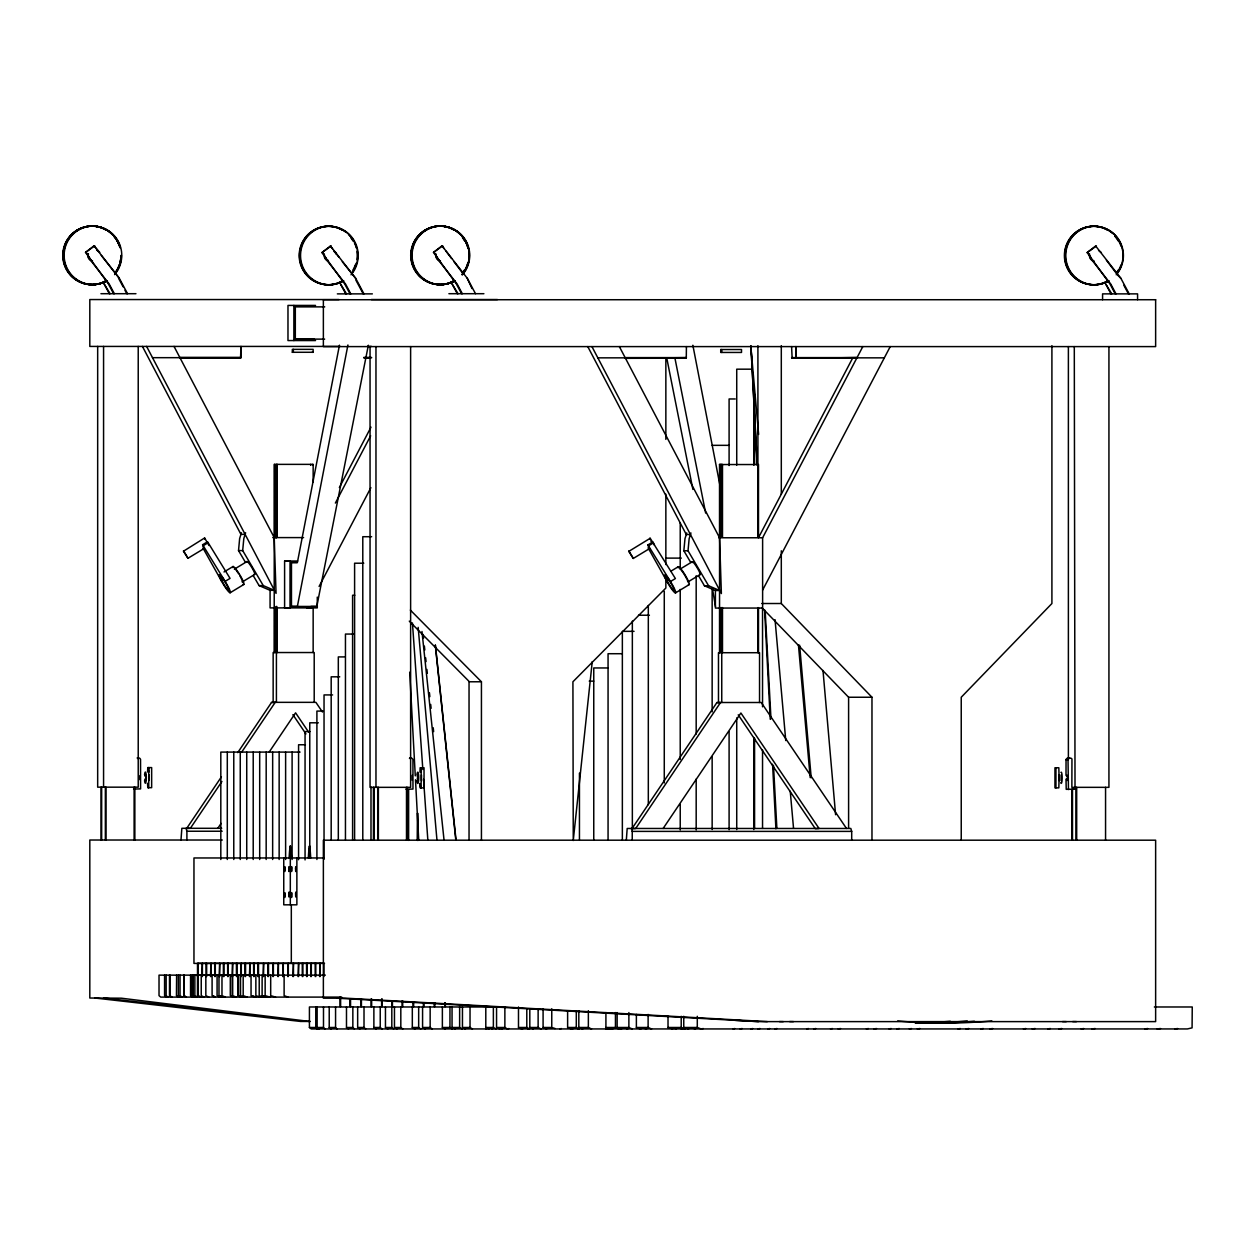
<?xml version="1.0" encoding="UTF-8"?>
<svg xmlns="http://www.w3.org/2000/svg" width="1255" height="1255" viewBox="0 0 1255 1255"><rect width="100%" height="100%" fill="white"/><g stroke="black" fill="none" stroke-linecap="round" stroke-linejoin="round"><path stroke-width="1.5" d="M284.603 561.032L284.603 607.891L290.015 607.906L290.031 561.048L284.603 561.032L297.623 561.032M347.933 344.968L297.372 606.463L291.458 606.447L291.474 562.507L297.294 562.507M313.138 352.279L292.337 352.279L292.337 349.361L313.138 349.361L313.138 352.279L312.15 352.279M293.325 349.361L293.325 352.279L292.337 352.279M721.719 352.451L721.719 349.518M245.384 562.256L238.528 550.584L239.642 538.552L241.446 532.763M253.228 575.59L259.095 585.599L270.076 590.321L274.233 590.321L263.268 585.599L242.686 550.584L243.815 538.552L245.604 532.763M690.705 562.428L683.85 550.757L684.979 538.724L686.767 532.936M698.549 575.763L704.432 585.771L715.397 590.493L719.57 590.493L708.589 585.771L688.022 550.757L689.136 538.724L690.94 532.936M147.572 771.998L147.776 767.589L151.651 767.589L151.651 787.685L147.776 787.685L147.572 783.293L148.263 787.685M148.749 787.685L148.749 767.589M419.97 772.154L420.158 767.762L424.033 767.762L424.033 787.858L420.158 787.858L419.97 783.465L420.66 787.858M421.147 787.858L421.147 767.762M1055.941 787.858L1055.941 767.762M1059.157 774.994L1058.828 787.858L1054.953 787.858L1054.953 767.762L1058.828 767.762L1059.157 780.641M291.489 857.965A32.442 2.588 90 0 0 290.736 848.035L290.313 845.745L290.313 904.824M310.691 857.965A32.442 2.588 -90 0 0 309.938 848.035L309.514 845.745L309.514 857.965M149.094 780.469L149.094 774.821M417.288 777.049C418.401 770.021 418.448 785.599 417.288 778.571M421.476 780.641L421.476 774.994M625.508 357.612L686.422 357.612L625.508 358.318M791.591 357.612L856.679 357.612L792.14 358.193L791.591 346.6M592.25 661.636L573.253 840.521L572.923 681.779L665.856 588.046L665.856 578.273M139.948 779.716L139.948 775.574M144.953 776.17C146.129 771.15 146.129 784.124 144.953 779.104M1066.577 776.343C1067.974 771.323 1067.425 785.457 1066.53 778.571M290.078 846.56L289.889 848.035A32.442 2.588 -90 0 0 289.136 857.965M309.279 846.56L309.091 848.035A32.442 2.588 90 0 0 308.338 857.965M152.498 357.675L240.96 357.675L240.96 346.427L240.552 358.02L180.171 358.146M291.458 606.447L316.793 606.463L368.343 345.251M1066.013 775.402L1066.044 759.573A2.29 2.259 -90 0 1 1069.495 758.459M1068.444 789.536L1068.021 759.573A2.29 2.259 -90 0 1 1071.958 758.961L1071.864 787.34L1108.934 787.34L1108.934 346.6M339.446 345.203L297.372 562.522L291.474 562.507M412.236 780.343L412.236 775.276M1073.323 788.72L1072.272 789.536M339.352 487.552L370.994 427.155M335.367 503.082L370.649 435.783M319.099 586.446L370.884 487.662M758.444 537.768L852.506 358.318M715.397 590.493L715.397 608.063L762.616 608.063L762.616 537.768L862.812 346.6M762.616 590.085L890.234 346.6M221.413 776.845L186.603 828.52L190.368 828.3L221.915 781.473M237.728 752.624L271.457 702.565L274.971 702.345M241.493 752.404L275.221 702.345M217.805 828.3L221.084 823.421M269.292 751.87L295.584 712.84L308.605 732.089M720.543 702.502L635.705 828.473L631.94 828.692L716.778 702.737L720.292 702.502M663.126 828.473L740.905 713.013L819.06 828.473L815.311 828.692L738.222 714.832M209.036 545.517L204.612 537.971L183.45 551.227L187.968 558.271L204.079 548.529L202.604 544.748L207.561 541.752L230.057 578.382L225.1 581.379A10.511 1.522 58.8 0 0 219.468 574.712A10.511 1.522 58.8 0 0 221.711 581.41A10.511 1.522 58.8 0 0 230.089 592.784L243.737 584.532M204.612 537.971L204.738 539.085M187.968 558.271L183.528 550.725M689.058 584.705L675.425 592.956A10.511 1.522 58.8 0 1 667.033 581.583A10.511 1.522 58.8 0 1 664.805 574.884A10.511 1.522 58.8 0 1 670.421 581.551L675.394 578.555L650.2 538.269L628.786 551.4L633.289 558.444L649.415 548.686L647.925 544.921L652.898 541.925L654.451 545.188M649.933 538.144L650.059 539.258M633.289 558.444L628.849 550.898M486.83 1028.52L485.905 1028.943M502.769 1028.52L501.78 1028.943M1061.102 774.978L1061.102 780.641M113.609 293.701L108.354 283.85L85.528 252.428L94.015 245.807L119.288 278.249L127.539 293.701M85.528 252.428L94.752 245.807M350.035 293.874L344.78 284.007L321.955 252.584L330.442 245.98L355.714 278.406L363.966 293.874M321.955 252.584L331.179 245.98M461.573 293.701L456.318 283.85L433.493 252.428L441.98 245.807L467.252 278.249L475.504 293.701M433.493 252.428L442.717 245.807M1115.256 293.874L1110 284.007L1087.175 252.584L1095.662 245.98L1120.935 278.406L1129.186 293.874M1087.175 252.584L1096.399 245.98M523.053 1028.52L522.017 1028.943M555.118 1028.52L551.761 1027.484L551.761 1008.832M573.253 1028.52L572.092 1028.943M493.042 1028.52L491.772 1028.943M609.977 1028.943L605.851 1028.943M621.994 1028.52L620.692 1028.943M203.153 545.721L208.11 542.725M224.018 571.966L233.116 566.46M234.622 569.017L247.015 561.518M242.231 581.975L254.639 574.476M648.474 545.894L653.447 542.897M670.86 571.213L678.437 566.633M679.943 569.19L692.352 561.691M689.12 581.222L699.961 574.649M508.981 1028.52L507.648 1028.943M640.85 1028.52L639.501 1028.943M529.265 1028.52L527.884 1028.943M561.314 1028.52L559.856 1028.943M676.774 1028.52L675.3 1028.943M695.866 1028.52L694.376 1028.943M579.465 1028.52L577.959 1028.943M734.74 1028.52L733.14 1028.943M613.334 1028.52L611.703 1028.943M628.206 1028.52L626.559 1028.943M752.639 1028.52L750.976 1028.943M647.062 1028.52L645.352 1028.943M769.613 1028.52L767.903 1028.943M808.424 1028.52L806.636 1028.943M682.971 1028.52L681.167 1028.943M240.552 358.02L180.014 358.146M685.873 358.193L625.351 358.318M832.379 1028.52L830.512 1028.943M703.271 1028.52L701.372 1028.943M868.35 1028.52L866.405 1028.943M742.144 1028.52L740.121 1028.943M891.176 1028.52L889.152 1028.943M911.428 1028.52L909.373 1028.943M760.044 1028.52L757.957 1028.943M777.018 1028.52L774.9 1028.943M815.828 1028.52L813.616 1028.943M960.31 1028.52L958.114 1028.943M983.261 1028.52L981.002 1028.943M840.489 1028.52L838.183 1028.943M1025.806 1028.52L1023.452 1028.943M1050.325 1028.52L1047.956 1028.943M876.476 1028.52L874.06 1028.943M899.286 1028.52L896.823 1028.943M1083.692 1028.52L1081.23 1028.943M919.899 1028.52L917.374 1028.943M1147.619 1028.52L1144.999 1028.943M968.797 1028.52L966.115 1028.943M1177.582 1028.52L1174.884 1028.943M992.58 1028.52L989.803 1028.943M1035.14 1028.52L1032.269 1028.943M1061.793 1028.52L1058.781 1028.943M1095.16 1028.52L1092.054 1028.943M1160.514 1028.52L1157.173 1028.943M205.993 963.322L197.506 963.369L197.537 976.547M236.254 963.322L206.04 963.369L206.071 976.547M267.205 963.322L236.426 963.369L236.458 976.547M272.1 963.322L267.895 963.369L267.911 976.547M314.927 963.322L272.79 963.369L272.821 976.547M323.759 963.322L315.178 963.369L315.209 976.547M323.884 857.965L193.96 857.965L193.96 963.416L324.512 963.322M779.512 1021.586L783.277 1021.617M789.662 1021.57L793.442 1021.601M1062.499 1021.586L1066.264 1021.617M1072.649 1021.57L1076.429 1021.601M99.757 252.428L94.015 245.807M336.183 252.584L335.446 252.584A5.851 5.773 -90 0 1 336.026 253.996M1101.404 252.584L1099.756 251.377A5.851 5.773 -90 0 0 1098.549 250.451M114.362 293.701L109.091 283.85L89.027 258.279A5.851 5.773 90 0 1 88.446 253.839M462.311 293.701L457.055 283.85L436.975 258.279A5.851 5.773 -90 0 1 436.395 256.867M350.773 293.874L345.517 284.007L325.437 258.452A5.851 5.773 -90 0 1 324.872 257.04M1115.993 293.874L1110.738 284.007L1090.658 258.452A5.851 5.773 -90 0 1 1090.093 257.04M90.674 259.487L91.129 260.428A5.851 5.773 -90 0 0 92.525 261.009M327.1 259.66L328.292 260.601M438.638 259.487L439.093 260.428A5.851 5.773 -90 0 0 440.489 261.009M1092.321 259.66L1092.776 260.601A5.851 5.773 -90 0 0 1094.172 261.181M101.326 255.455L119.288 278.249M467.252 278.249L472.006 288.54M355.714 278.406L342.333 261.699M1120.935 278.406L1117.907 275.378M100.933 293.701L135.948 293.701M448.898 293.701L483.897 293.701M337.36 293.874L372.359 293.874M339.007 299.553L89.811 299.553L89.811 346.427L340.058 346.427M371.307 299.553L497.482 299.553M315.538 305.42L287.975 305.42L287.975 340.56L315.538 340.56M324.731 306.879L295.317 306.879L295.317 339.101L324.637 339.132M295.317 339.101L314.095 339.101M367.401 346.427L371.433 346.427M179.826 357.44L241.086 357.44M363.762 357.44L371.37 357.44M363.825 357.675L371.684 357.675M364.358 358.02L370.319 358.02M597.835 357.848L686.281 357.848L686.422 346.6M791.732 357.848L884.336 357.848M364.562 358.146L370.429 358.146M752.074 369.174L736.732 369.174L736.732 465.166M735.242 398.964L729.092 398.964L729.092 465.527M712.15 445.337L729.218 445.337M722.002 464.428L719.523 464.428L719.523 537.062M719.523 464.538L758.491 464.538L758.491 537.062M276.665 465.229L274.688 465.229L276.131 467.001L274.688 470.719L276.665 470.719M722.002 465.401L720.009 465.401L721.452 467.174L720.009 470.892L722.002 470.892M276.665 471.676L274.688 471.676L276.131 473.464L274.688 477.182L276.665 477.182M722.002 471.849L720.009 471.849L721.452 473.637L720.009 477.339L722.002 477.339M276.665 478.139L274.688 478.139L276.131 479.928L274.688 483.63L276.665 483.63M722.002 478.312L720.009 478.312L721.452 480.1L720.009 483.803L722.002 483.803M276.665 484.603L274.688 484.603L276.131 486.375L274.688 490.093L276.665 490.093M722.002 484.775L720.009 484.775L721.452 486.548L720.009 490.266L722.002 490.266M276.665 491.066L274.688 491.066L276.131 492.839L274.688 496.556L276.665 496.556M722.002 491.238L720.009 491.238L721.452 493.011L720.009 496.729L722.002 496.729M276.665 497.513L274.688 497.513L276.131 499.302L274.688 503.02L276.665 503.02M722.002 497.686L720.009 497.686L721.452 499.474L720.009 503.177L722.002 503.177M276.665 503.977L274.688 503.977L276.131 505.765L274.688 509.467L276.665 509.467M722.002 504.149L720.009 504.149L721.452 505.922L720.009 509.64L722.002 509.64M276.665 510.44L274.688 510.44L276.131 512.213L274.688 515.931L276.665 515.931M722.002 510.612L720.009 510.612L721.452 512.385L720.009 516.103L722.002 516.103M276.665 516.903L274.688 516.903L276.131 518.676L274.688 522.394L276.665 522.394M722.002 517.06L720.009 517.06L721.452 518.848L720.009 522.566L722.002 522.566M276.665 523.351L274.688 523.351L276.131 525.139L274.688 528.841L276.665 528.841M722.002 523.523L720.009 523.523L721.452 525.312L720.009 529.014L722.002 529.014M276.665 529.814L274.688 529.814L276.131 531.602L274.688 535.305L276.665 535.305M722.002 529.986L720.009 529.986L721.452 531.759L720.009 535.477L722.002 535.477M245.117 534.363L240.944 534.363L142.442 346.427M690.438 534.52L686.281 534.52L587.779 346.6M274.688 464.366L274.688 536.277L276.665 536.277L276.665 464.366M371.637 536.716L362.789 536.716L362.789 839.815M272.743 537.595L303.585 537.595M718.786 537.768L762.616 537.768M238.528 550.584L242.686 550.584M683.85 550.757L688.022 550.757M666.327 558.114L681.34 558.114M363.777 563.213L354.6 563.213L354.6 839.532M259.095 585.599L263.268 585.599M704.432 585.771L708.589 585.771M354.773 595.262L352.592 595.262L352.592 839.768M761.816 603.514L781.3 603.514L871.974 697.247L871.974 839.94M276.665 607.326L274.688 607.326L276.131 609.099L274.688 612.817L276.665 612.817M722.002 612.989L720.009 612.989L721.452 609.271M276.665 613.789L274.688 613.789L276.131 615.562L274.688 619.28L276.665 619.28M722.002 613.962L720.009 613.962L721.452 615.734L720.009 619.452L722.002 619.452M638.513 615.232L649.415 615.232M276.665 620.237L274.688 620.237L276.131 622.025L274.688 625.743L276.665 625.743M722.002 620.409L720.009 620.409L721.452 622.198L720.009 625.9L722.002 625.9M276.665 626.7L274.688 626.7L276.131 628.488L274.688 632.191L276.665 632.191M722.002 626.873L720.009 626.873L721.452 628.645L720.009 632.363L722.002 632.363M634.042 631.343L622.355 631.343L622.355 840.003M276.665 633.163L274.688 633.163L276.131 634.936L274.688 638.654L276.665 638.654M722.002 633.336L720.009 633.336L721.452 635.108L720.009 638.826L722.002 638.826M354.02 634.057L345.454 634.057L345.454 839.642M276.665 639.626L274.688 639.626L276.131 641.399L274.688 645.117L276.665 645.117M722.002 639.799L720.009 639.799L721.452 641.572L720.009 645.29L722.002 645.29M276.665 646.074L274.688 646.074L276.131 647.862L274.688 651.58L276.665 651.58M722.002 646.247L720.009 646.247L721.452 648.035L720.009 651.737L722.002 651.737M622.292 653.714L608.063 653.714L608.063 839.564M344.262 656.914L338.317 656.914L338.317 840.175M607.985 667.958L593.756 667.958L593.756 839.815M339.744 676.822L331.179 676.822L331.179 839.517M589.238 681.136L593.693 681.136M481.434 840.364L481.434 681.779L469.433 681.779L409.287 621.131M332.606 694.925L324.041 694.925L324.041 859.298M761.973 607.718L848.6 697.247L871.974 697.247M271.457 702.345L315.899 702.345L322.457 712.024M716.778 702.502L761.236 702.502L846.498 828.473M322.849 711.083L316.903 711.083L316.903 859.502M318.346 722.802L309.765 722.802L309.765 855.596M309.891 731.587L305.059 731.587L305.059 859.926M305.404 744.764L298.58 744.764L298.58 859.722M300.071 752.09L220.817 752.09L220.817 859.502M1066.013 759.761L1067.989 759.761M148.953 771.998L148.263 767.589M421.351 772.154L420.66 767.762M221.696 828.3L181.85 828.3L180.987 840.019M186.038 828.3L186.901 831.234L222.166 831.234M631.375 828.473L632.238 831.39L851.69 831.39L851.69 840.191M222.276 840.019L89.811 840.019L89.811 998.023L121.374 998.196L309.483 1021.445L103.773 998.023M253.965 975.01L193.129 975.01L193.129 995.513L195.639 996.988M325.359 975.135L159.024 975.135L159.024 995.639L160.718 997.098L341.674 997.098M497.278 1006.981L309.42 1006.981L309.42 1027.484L311.224 1028.943L1187.387 1028.943L1192.077 1027.861L1192.25 1006.981L1154.365 1006.981M310.346 1021.445L300.62 1021.445L94.909 998.023M735.43 1020.346L758.444 1021.617L1155.635 1021.617L1155.635 840.191L323.366 840.191L323.366 998.18L345.674 998.18L767.307 1021.617M309.42 1027.484L315.774 1027.484L317.091 1028.943M317.139 1006.981L317.139 1027.484L323.492 1027.484L324.872 1028.943M329.218 1006.981L329.218 1027.484L335.571 1027.484L337.03 1028.943M346.49 1006.981L346.49 1027.484L352.843 1027.484L354.443 1028.943M357.659 1006.981L357.659 1027.484L364.013 1027.484L365.66 1028.943M373.88 1006.981L373.88 1027.484L380.234 1027.484L382.038 1028.943M385.458 1006.981L385.458 1027.484L391.811 1027.484L393.646 1028.943M394.462 1006.981L394.462 1027.484L400.816 1027.484L402.745 1028.943M412.315 1006.981L412.315 1027.484L418.668 1027.484L420.754 1028.943M422.574 1006.981L422.574 1027.484L430.151 1027.484L432.253 1028.943M442.372 1006.981L442.372 1027.484L449.949 1027.484L452.224 1028.943M452.051 1006.981L452.051 1027.484L459.628 1027.484L461.981 1028.943M462.452 1006.981L462.452 1027.484L470.029 1027.484L472.445 1028.943M485.795 1006.981L485.795 1027.484L493.372 1027.484L495.913 1028.943M496.556 1006.981L496.556 1027.484L504.871 1027.484L507.506 1028.943M518.488 1006.981L518.488 1027.484L526.802 1027.484L529.563 1028.943M529.814 1008.832L529.814 1027.484L538.128 1027.484L540.983 1028.943M543.086 1008.832L543.086 1027.484L551.761 1027.484M567.621 1010.699L567.621 1027.484L576.296 1027.484L579.418 1028.943M578.822 1010.699L578.822 1027.484L588.36 1027.484L591.56 1028.943M605.914 1012.565L605.914 1027.484L615.452 1027.484L618.778 1028.943M617.146 1012.565L617.146 1027.484L628.88 1027.484L632.238 1028.943M636.379 1014.432L636.379 1027.484L648.113 1027.484L651.596 1028.943M668.021 1016.299L668.021 1027.484L681.214 1027.484L684.932 1028.943M683.755 1016.299L683.755 1027.484L697.294 1027.484L701.121 1028.943M310.895 606.447L316.793 606.463M306.91 607.891L312.338 607.906M275.535 997.098L270.688 995.639L270.688 975.135M688.619 1028.943L683.755 1027.484M269.872 997.098L265.15 995.639L265.15 975.135M672.743 1028.943L668.021 1027.484M266.688 997.098L262.107 995.639L262.138 975.135M266.499 997.098L262.138 995.639M263.487 997.098L259.22 995.639L259.22 975.135M640.756 1028.943L636.379 1027.484M621.398 1028.943L617.146 1027.484M259.926 997.098L255.863 995.639L255.863 975.135M255.032 997.098L251.047 995.639L251.047 975.135M287.944 997.098L284.116 995.639L284.116 975.135M247.125 997.098L243.188 995.639L243.188 975.135M582.744 1028.943L578.822 1027.484M244.333 997.098L240.536 995.639L240.536 975.135M242.215 997.098L238.528 995.639L238.528 975.135M571.402 1028.943L567.621 1027.484M241.399 997.098L237.822 995.639L237.822 975.135M546.662 1028.943L543.086 1027.484M336.811 998.18L758.444 1021.617M236.175 997.098L232.677 995.639L232.677 975.135M533.312 1028.943L529.814 1027.484M230.434 975.135L230.434 995.639L234.026 997.098M521.892 1028.943L518.488 1027.484M225.335 997.098L221.978 995.639L221.978 975.135M222.261 997.098L218.982 995.639L218.982 975.135M499.835 1028.943L496.556 1027.484M256.083 997.098L253.008 996.015M222.48 997.098L219.343 995.639M488.917 1028.943L485.795 1027.484M220.127 997.098L217.084 995.639L217.084 975.135M215.091 997.098L212.095 995.639L212.095 975.135M208.785 997.098L205.836 995.639L205.836 975.135M465.448 1028.943L462.452 1027.484M204.11 997.098L201.239 995.639L201.239 975.135M454.985 1028.943L452.051 1027.484M197.49 975.135L197.49 995.639L200.878 997.098M445.227 1028.943L442.372 1027.484M425.272 1028.943L422.574 1027.484M197.427 997.098L194.854 995.639L194.854 975.135M414.887 1028.943L412.315 1027.484M194.964 997.098L192.548 995.639L192.548 975.135M396.878 1028.943L394.462 1027.484M193.27 997.098L190.948 995.639L190.948 975.135M186.399 997.098L184.093 995.639L184.093 975.135M387.795 1028.943L385.458 1027.484M376.171 1028.943L373.88 1027.484M186.038 997.098L183.826 995.639L183.826 975.135M182.195 997.098L180.045 995.639L180.045 975.135M359.809 1028.943L357.659 1027.484M180.422 997.098L178.351 995.639L178.351 975.135M348.576 1028.943L346.49 1027.484M178.634 997.098L176.626 995.639M169.503 975.135L169.503 995.639L171.935 997.098M331.163 1028.943L329.218 1027.484M319.005 1028.943L317.139 1027.484M192.36 997.098L190.556 995.639L190.556 975.135M167.95 997.098L166.146 995.639L166.146 975.135M177.896 997.098L176.453 995.639L176.626 975.135M233.148 997.05L230.622 995.639L230.622 975.135M200.157 997.05L198.07 995.639L198.07 975.135M215.295 997.05L213.632 996.015M171.433 997.05L169.974 995.639L169.974 975.135M792.14 358.193L856.679 357.612M607.106 1028.52L605.914 1027.484M649.415 548.686L648.239 547.588M796.329 358.318L795.764 346.6M405.961 789.207L412.973 789.066L412.942 759.573A2.29 2.259 -90 0 0 409.507 758.459M133.563 789.034L140.591 788.893L140.544 759.4A2.29 2.259 -90 0 0 137.736 757.973M410.354 610.103L481.434 681.779M274.688 536.277L276.131 538.05M1106.408 260.193L1115.601 272.335M441.98 245.807L444.019 248.506M446.058 251.204L451.58 258.499M453.871 261.526L463.064 273.684M330.442 245.98L332.481 248.678M334.536 251.377L338.897 257.149M292.901 714.66L305.922 733.908M647.925 544.921L670.452 581.583A10.511 1.522 58.8 0 1 675.425 592.956M202.604 544.748L225.116 581.41A10.511 1.522 58.8 0 1 230.089 592.784M1087.912 252.584L1091.411 258.452M434.23 252.428L437.713 258.279M322.692 252.584L326.175 258.452M86.266 252.428L89.764 258.279M650.859 540.936L651.408 541.925M648.317 548.247L667.033 581.583M202.996 548.074L221.696 581.41M1123.868 285.277L1128.449 293.874M1111.726 293.874L1105.733 284.007L1110.989 293.874M458.044 293.701L452.035 283.85L457.306 293.701M355.902 280.132L363.228 293.874M346.506 293.874L340.497 284.007L345.768 293.874M118.55 278.249L123.131 286.83M124.967 290.266L126.802 293.701M110.079 293.701L104.087 283.85L109.342 293.701M619.358 346.6L719.57 537.768L721.374 593.552L591.936 346.6M174.037 346.427L274.233 537.595L276.053 593.38L146.615 346.427M165.535 996.015L166.382 997.05L164.578 995.639L164.578 975.135M851.69 831.39L850.827 828.473L627.186 828.473L626.323 840.191M666.75 357.989L692.886 489.419M675.017 358.554L705.655 513.075M692.87 345.251L719.664 483.787M712.416 588.422L715.491 606.604M423.108 634.418L423.531 638.309M424.378 646.09L424.802 649.98M425.633 657.761L426.057 661.636M426.904 669.417L427.327 673.308M429.43 692.744L429.853 696.635M430.685 704.416L431.108 708.306M433.21 727.743L433.634 731.634M435.422 645.148L456.051 840.144M421.978 631.5L444.05 840.144M435.281 645.148L455.816 840.144M822.998 670.499L835.595 814.73M799.623 645.164L811.201 777.708M798.447 645.023L810.197 777.614M750.851 346.662L758.632 434.418M775.041 619.672L785.755 740.56M790.242 791.262L793.537 828.316M418.166 627.359L436.96 840.066M412.44 622.951L422.841 769.519M423.531 779.292L427.83 839.877M757.33 464.868L750.929 345.737L757.094 465.025M765.205 611.326L770.978 718.739M773.504 765.597L776.861 828.096M409.71 672.162L415.28 775.857M415.483 779.763L418.746 840.411M764.577 609.757L770.241 719.272M772.578 764.248L775.904 828.786M445.368 1002.761L445.384 1006.526M444.788 1002.792L444.788 1006.557M434.826 1002.761L434.826 1006.526M434.23 1002.792L434.246 1006.557M423.955 1002.761L423.97 1006.526M423.374 1002.792L423.374 1006.557M413.632 1002.761L413.632 1006.526M413.036 1002.792L413.052 1006.557M402.682 1000.863L402.698 1006.526M402.102 1000.91L402.102 1006.557M392.439 1000.863L392.454 1006.526M391.858 1000.91L391.874 1006.557M382.195 998.98L382.21 1006.526M381.614 999.027L381.63 1006.557M371.637 998.98L371.653 1006.526M371.056 999.027L371.072 1006.557M361.409 998.98L361.424 1006.526M360.812 999.027L360.828 1006.557M350.537 998.98L350.553 1006.526M349.957 999.027L349.972 1006.557M340.607 997.098L340.623 1006.526M340.011 997.145L340.042 1006.557M323.916 963.369L323.947 976.547M320.166 976.516L320.135 963.322L319.586 976.547M315.774 963.322L315.805 976.516M311.334 976.516L311.303 963.322L310.738 976.547M307.13 963.322L307.161 976.516M306.549 963.369L306.581 976.547M302.863 963.322L302.894 976.516M302.282 963.369L302.298 976.547M298.627 976.516L298.596 963.322L298.031 976.547M293.482 976.516L293.45 963.322L292.886 976.547M288.336 976.516L288.305 963.322L287.74 976.547M283.316 976.516L283.285 963.322L282.736 976.547M278.422 976.516L278.39 963.322L277.841 976.547M273.37 963.322L273.402 976.516M268.476 963.322L268.507 976.516M263.613 976.516L263.581 963.322L263.017 976.547M258.483 963.322L258.514 976.516M257.887 963.369L257.918 976.547M254.216 963.322L254.247 976.516M253.62 963.369L253.651 976.547M249.98 976.516L249.949 963.322L249.384 976.547M245.556 963.322L245.572 976.516M244.96 963.369L244.992 976.547M241.305 976.516L241.289 963.322L240.725 976.547M237.007 963.322L237.038 976.516M232.646 976.516L232.614 963.322L232.065 976.547M228.222 963.322L228.253 976.516M227.641 963.369L227.673 976.547M223.955 963.322L223.986 976.516M223.374 963.369L223.406 976.547M219.719 976.516L219.688 963.322L219.139 976.547M215.295 963.322L215.327 976.516M214.715 963.369L214.731 976.547M211.06 976.516L211.028 963.322L210.464 976.547M206.636 963.322L206.667 976.516M202.4 976.516L202.369 963.322L201.804 976.547M198.102 963.322L198.133 976.516M1137.579 299.725L1137.579 293.874L1102.58 293.874L1102.58 299.725M1105.561 787.34L1105.561 840.191M1076.68 787.34L1076.68 840.191M1075.943 787.34L1075.943 840.191M1074.296 346.6L1075.017 789.207L1066.217 789.332L1066.013 779.308M1072.492 789.285L1072.492 840.191M1071.754 789.285L1071.754 840.191M1068.381 346.6L1068.381 757.957M1051.91 345.737L1051.91 603.514L961.236 697.247L961.236 839.94M848.6 697.247L848.6 828.206M795.858 346.6L795.858 357.848M781.3 345.737L781.3 494.156M781.3 550.788L781.3 603.514M762.538 608.769L762.538 706.816M762.538 749.957L762.538 828.394M759.542 702.502L759.542 652.71L718.472 652.71L718.472 702.502M758.491 607.624L758.491 652.71M757.91 345.737L757.91 537.124M758.004 607.593L758.004 652.71M754.569 394.101L754.569 464.491M754.569 738.222L754.569 828.174M753.8 394.635L753.8 465.166M753.8 737.485L753.8 829.571M736.732 717.907L736.732 829.571M729.092 731.791L729.092 829.681M722.488 464.538L722.488 537.062M722.488 607.624L722.488 652.71M722.002 464.538L722.002 536.45L720.009 536.45L720.009 464.538M722.002 607.498L722.002 652.71M721.75 652.71L721.75 702.502M720.009 607.498L720.009 652.71M719.57 537.768L719.523 652.71M712.15 588.422L712.15 711.899M712.15 756.985L712.15 829.508M697.294 1016.299L697.294 1027.484M696.18 575.778L696.18 734.112M696.18 779.073L696.18 829.9M681.214 1016.299L681.214 1027.484M680.226 522.959L680.226 567.919M680.226 589.426L680.226 759.51M680.226 804.471L680.226 829.884M665.856 359.165L665.856 439.375M665.856 494.156L665.856 564.577M664.272 591.34L664.272 782.947M648.317 605.475L648.317 804.659M648.113 1014.432L648.113 1027.484M632.347 621.084L632.347 828.096M632.238 831.39L632.238 840.191M628.88 1012.565L628.88 1027.484M615.452 1012.565L615.452 1027.484M588.36 1010.699L588.36 1027.484M579.449 773.08L579.449 839.579M576.296 1010.699L576.296 1027.484M538.128 1008.832L538.128 1027.484M526.802 1008.832L526.802 1027.484M504.871 1006.981L504.871 1027.484M493.372 1006.981L493.372 1027.484M470.029 1006.981L470.029 1027.484M469.041 681.779L469.041 839.972M459.628 1006.981L459.628 1027.484M449.949 1006.981L449.949 1027.484M430.151 1006.981L430.151 1027.484M418.668 1006.981L418.668 1027.484M410.62 346.6L410.62 787.34L370.052 787.34L370.052 346.6M408.628 789.552L408.628 840.411M407.232 787.34L407.232 840.191M406.495 787.34L406.495 840.191M400.816 1006.981L400.816 1027.484M391.811 1006.981L391.811 1027.484M380.234 1006.981L380.234 1027.484M378.367 787.34L378.367 840.191M377.739 787.34L377.739 840.191M375.967 346.6L375.967 787.34M374.053 787.34L374.053 840.191M373.441 787.34L373.441 840.191M370.994 786.932L370.994 839.752M364.013 1006.981L364.013 1027.484M352.843 1006.981L352.843 1027.484M335.571 1006.981L335.571 1027.484M323.492 1006.981L323.492 1027.484M317.28 597.113L317.28 607.891L270.076 607.891L270.076 590.321M315.774 1006.981L315.774 1027.484M314.205 702.345L314.205 652.537L273.151 652.537L273.151 702.345M313.154 481.998L313.154 464.366L274.202 464.366L274.202 536.889M313.154 607.451L313.154 652.537M312.668 464.366L312.668 465.323M310.691 464.366L310.691 465.323M296.87 857.965L296.87 904.824L283.755 904.824L283.755 857.965M293.874 305.42L293.874 340.56M292.101 752.09L292.101 859.502M291.317 904.824L291.317 963.416M285.622 752.09L285.622 859.502M279.143 752.09L279.143 859.502M277.151 464.366L277.151 536.889M277.151 607.451L277.151 652.537M276.665 606.353L276.665 652.537M276.414 652.537L276.414 702.345M274.688 606.353L274.688 652.537M274.233 537.595L274.202 652.537M272.664 752.09L272.649 859.502M266.186 752.09L266.17 859.502M259.691 752.09L259.691 859.502M253.212 752.09L253.212 859.502M246.733 752.09L246.733 859.502M240.254 752.09L240.254 859.502M233.775 752.09L233.775 859.502M227.296 752.09L227.296 859.502M186.901 831.234L186.901 840.019M138.223 346.427L138.223 787.167L97.67 787.167L97.67 346.427M134.85 787.167L134.85 840.019M134.112 787.167L134.112 840.019M105.969 787.167L105.969 840.019M105.357 787.167L105.357 840.019M103.569 346.427L103.569 787.167M101.655 787.167L101.655 840.019M101.043 787.167L101.043 840.019M96.902 250.278A5.851 5.773 -90 0 1 98.11 251.204M1108.589 280.885A29.289 28.881 -90 0 1 1065.511 259.346A29.289 28.881 -90 0 1 1101.623 227.218A29.289 28.881 -90 0 1 1117.06 273.355M1108.087 280.885A29.289 28.881 -90 0 1 1070.358 272.837A29.289 28.881 -90 0 1 1074.155 233.916A29.289 28.881 -90 0 1 1112.699 233.508M1115.35 236.207A29.289 28.881 -90 0 1 1120.997 246.106M1120.997 264.93A29.289 28.881 -90 0 1 1116.558 273.355M1108.996 280.838A29.226 28.818 -90 0 1 1065.934 258.703A29.226 28.818 -90 0 1 1103.255 227.641A29.226 28.818 -90 0 1 1116.244 274.798M1093.685 261.181A5.851 5.773 -90 0 1 1089.591 253.996M1107.616 280.838A29.226 28.818 90 0 1 1064.397 255.518A29.226 28.818 90 0 1 1107.616 230.198M1114.864 236.238A29.226 28.818 90 0 1 1118.158 240.897M1118.158 270.139A29.226 28.818 90 0 1 1116.072 273.308M106.942 280.712A29.289 28.881 90 0 1 68.837 272.147A29.289 28.881 90 0 1 73.935 232.912A29.289 28.881 90 0 1 112.919 234.638M114.205 236.034A29.289 28.881 90 0 1 120.386 247.768M121.374 255.345A29.289 28.881 90 0 1 115.413 273.182M112.542 234.638A29.289 28.881 90 0 0 73.574 232.912A29.289 28.881 90 0 0 68.476 272.147A29.289 28.881 90 0 0 106.565 280.712A29.289 28.881 -90 0 1 63.127 255.345A29.289 28.881 -90 0 1 106.44 229.979M120.762 259.173A29.289 28.881 90 0 1 120.025 262.938M108.04 230.983A29.289 28.881 -90 0 1 112.432 234.638M113.719 236.034A29.289 28.881 -90 0 1 119.351 245.949A29.289 28.881 90 0 0 113.829 236.034A29.289 28.881 -90 0 1 120.151 247.768M120.637 259.173A29.289 28.881 -90 0 1 119.9 262.938M114.911 273.182A29.289 28.881 -90 0 0 119.351 264.758A29.289 28.881 90 0 1 115.036 273.182A29.289 28.881 -90 0 0 121.123 255.345M106.691 280.712A29.289 28.881 -90 0 1 68.601 272.147A29.289 28.881 -90 0 1 73.684 232.912A29.289 28.881 -90 0 1 112.668 234.638M107.35 280.665A29.226 28.818 -90 0 1 64.303 258.53A29.226 28.818 -90 0 1 101.608 227.469A29.226 28.818 -90 0 1 114.597 274.625M92.039 261.009A5.851 5.773 -90 0 1 87.944 253.839M105.969 280.665A29.226 28.818 90 0 1 62.75 255.345A29.226 28.818 90 0 1 105.969 230.041M454.89 280.712A29.289 28.881 90 0 1 411.75 258.53A29.289 28.881 90 0 1 449.149 227.406A29.289 28.881 90 0 1 462.169 274.672M454.53 280.712A29.289 28.881 90 0 1 416.44 272.147A29.289 28.881 90 0 1 421.523 232.912A29.289 28.881 90 0 1 460.507 234.638A29.289 28.881 -90 0 0 421.398 232.912A29.289 28.881 -90 0 0 416.315 272.147A29.289 28.881 -90 0 0 454.404 280.712M463.001 237.524A29.289 28.881 90 0 1 467.974 247.768M467.974 262.938A29.289 28.881 90 0 1 463.001 273.182M462.875 237.524A29.289 28.881 -90 0 1 467.864 247.768M467.864 262.938A29.289 28.881 -90 0 1 462.875 273.182M454.765 280.712A29.289 28.881 -90 0 1 411.624 258.53A29.289 28.881 -90 0 1 449.023 227.406A29.289 28.881 -90 0 1 462.044 274.672M455.314 280.665A29.226 28.818 -90 0 1 412.252 258.53A29.226 28.818 -90 0 1 449.572 227.469A29.226 28.818 -90 0 1 462.562 274.625M439.987 261.009A5.851 5.773 -90 0 1 435.909 253.839M453.934 280.665A29.226 28.818 90 0 1 410.714 255.345A29.226 28.818 90 0 1 453.934 230.041M462.389 237.556A29.226 28.818 90 0 1 464.476 240.74M464.476 269.966A29.226 28.818 90 0 1 462.389 273.151M974.413 1021.272A532.449 524.574 90 0 1 915.005 1022.825M991.858 1020.927A532.449 524.574 -90 0 1 897.686 1020.927M950.302 1021.272A501.561 494.533 90 0 1 916.009 1023.029M967.291 1020.942A501.561 494.533 90 0 1 915.836 1023.045M678.265 567.84A10.511 1.522 58.8 0 1 684.806 574.492A10.511 1.522 58.8 0 1 688.43 584.391M692.227 562.554A7.546 1.082 58.8 0 1 696.917 567.323A7.546 1.082 58.8 0 1 699.506 574.429M681.089 570.052A7.546 1.082 58.8 0 1 686.752 578.916M687.348 580.249A7.546 1.082 58.8 0 1 687.756 581.928M144.56 774.821A5.648 0.957 -90 0 1 145.988 773.315A5.648 0.957 -90 0 1 145.988 781.975A5.648 0.957 -90 0 1 144.56 780.469M137.14 757.973A2.29 2.259 -90 0 1 138.254 758.789M232.944 567.668A10.511 1.522 58.8 0 1 239.485 574.319A10.511 1.522 58.8 0 1 243.094 584.218M246.89 562.381A7.546 1.082 58.8 0 1 251.58 567.15A7.546 1.082 58.8 0 1 254.185 574.257M234.418 569.237A7.546 1.082 58.8 0 1 235.767 569.88M236.63 570.915A7.546 1.082 58.8 0 1 238.67 573.817M239.689 575.496A7.546 1.082 58.8 0 1 242.435 581.755M416.942 774.994A5.648 0.957 -90 0 1 418.386 773.488A5.648 0.957 -90 0 1 418.386 782.147A5.648 0.957 -90 0 1 416.942 780.641M409.538 758.145A2.29 2.259 -90 0 1 410.15 758.459M1060.977 772.358A5.648 0.957 -90 0 1 1062.169 778.555A5.648 0.957 -90 0 1 1060.757 782.712M334.034 251.377A5.851 5.773 -90 0 1 334.96 252.584M328.465 261.181A5.851 5.773 -90 0 1 324.37 253.996M343.243 280.885A29.289 28.881 -90 0 1 303.788 270.17A29.289 28.881 -90 0 1 314.362 230.151A29.289 28.881 -90 0 1 353.8 240.866M354.694 242.56A29.289 28.881 -90 0 1 356.687 247.941M357.126 249.792A29.289 28.881 -90 0 1 357.126 261.244M356.687 263.095A29.289 28.881 -90 0 1 351.714 273.355M342.866 280.885A29.289 28.881 -90 0 1 305.514 273.355A29.289 28.881 -90 0 1 308.008 234.811A29.289 28.881 -90 0 1 346.004 232.285M348.843 234.811A29.289 28.881 -90 0 1 353.439 240.866M354.318 242.56A29.289 28.881 -90 0 1 356.326 247.941M357.063 251.69A29.289 28.881 -90 0 1 357.063 259.346M356.326 263.095A29.289 28.881 -90 0 1 353.439 270.17M343.776 280.838A29.226 28.818 -90 0 1 300.714 258.703A29.226 28.818 -90 0 1 338.034 227.641A29.226 28.818 -90 0 1 351.024 274.798M342.395 280.838A29.226 28.818 90 0 1 299.176 255.518A29.226 28.818 90 0 1 342.395 230.198M350.851 237.728A29.226 28.818 90 0 1 352.937 240.897M355.275 264.915A29.226 28.818 90 0 1 352.937 270.139M720.731 349.533L720.731 352.451L741.517 352.451L741.517 349.533L720.731 349.533M284.634 868.193C284.838 878.312 285.387 861.589 284.634 868.193M284.634 894.172C284.807 904.165 285.418 887.865 284.634 894.172M288.76 868.193C288.964 878.312 289.513 861.589 288.76 868.193M288.807 893.623C288.948 903.757 289.591 886.987 288.807 893.623M290.078 851.063C290.344 863.33 290.925 842.466 290.078 851.063M291.427 868.193C291.631 878.312 292.18 861.589 291.427 868.193M291.427 894.172C291.615 904.306 292.195 887.536 291.427 894.172M295.553 868.193C295.756 878.312 296.305 861.589 295.553 868.193M295.6 893.623C295.788 903.741 296.353 887.018 295.6 893.623M309.279 851.063C309.546 863.33 310.126 842.466 309.279 851.063M1071.425 760.279L1071.425 760.279M1155.635 299.725L323.366 299.725L323.366 346.6L1155.635 346.6L1155.635 299.725M417.586 840.411L417.586 813.02L417.382 840.411M667.111 580.673A7.546 1.082 58.8 0 0 673.919 590.399A7.546 1.082 58.8 0 0 669.307 580.673A7.546 1.082 58.8 0 0 667.111 580.673M221.774 580.5A7.546 1.082 58.8 0 0 228.598 590.227A7.546 1.082 58.8 0 0 223.97 580.5A7.546 1.082 58.8 0 0 221.774 580.5"/></g></svg>
